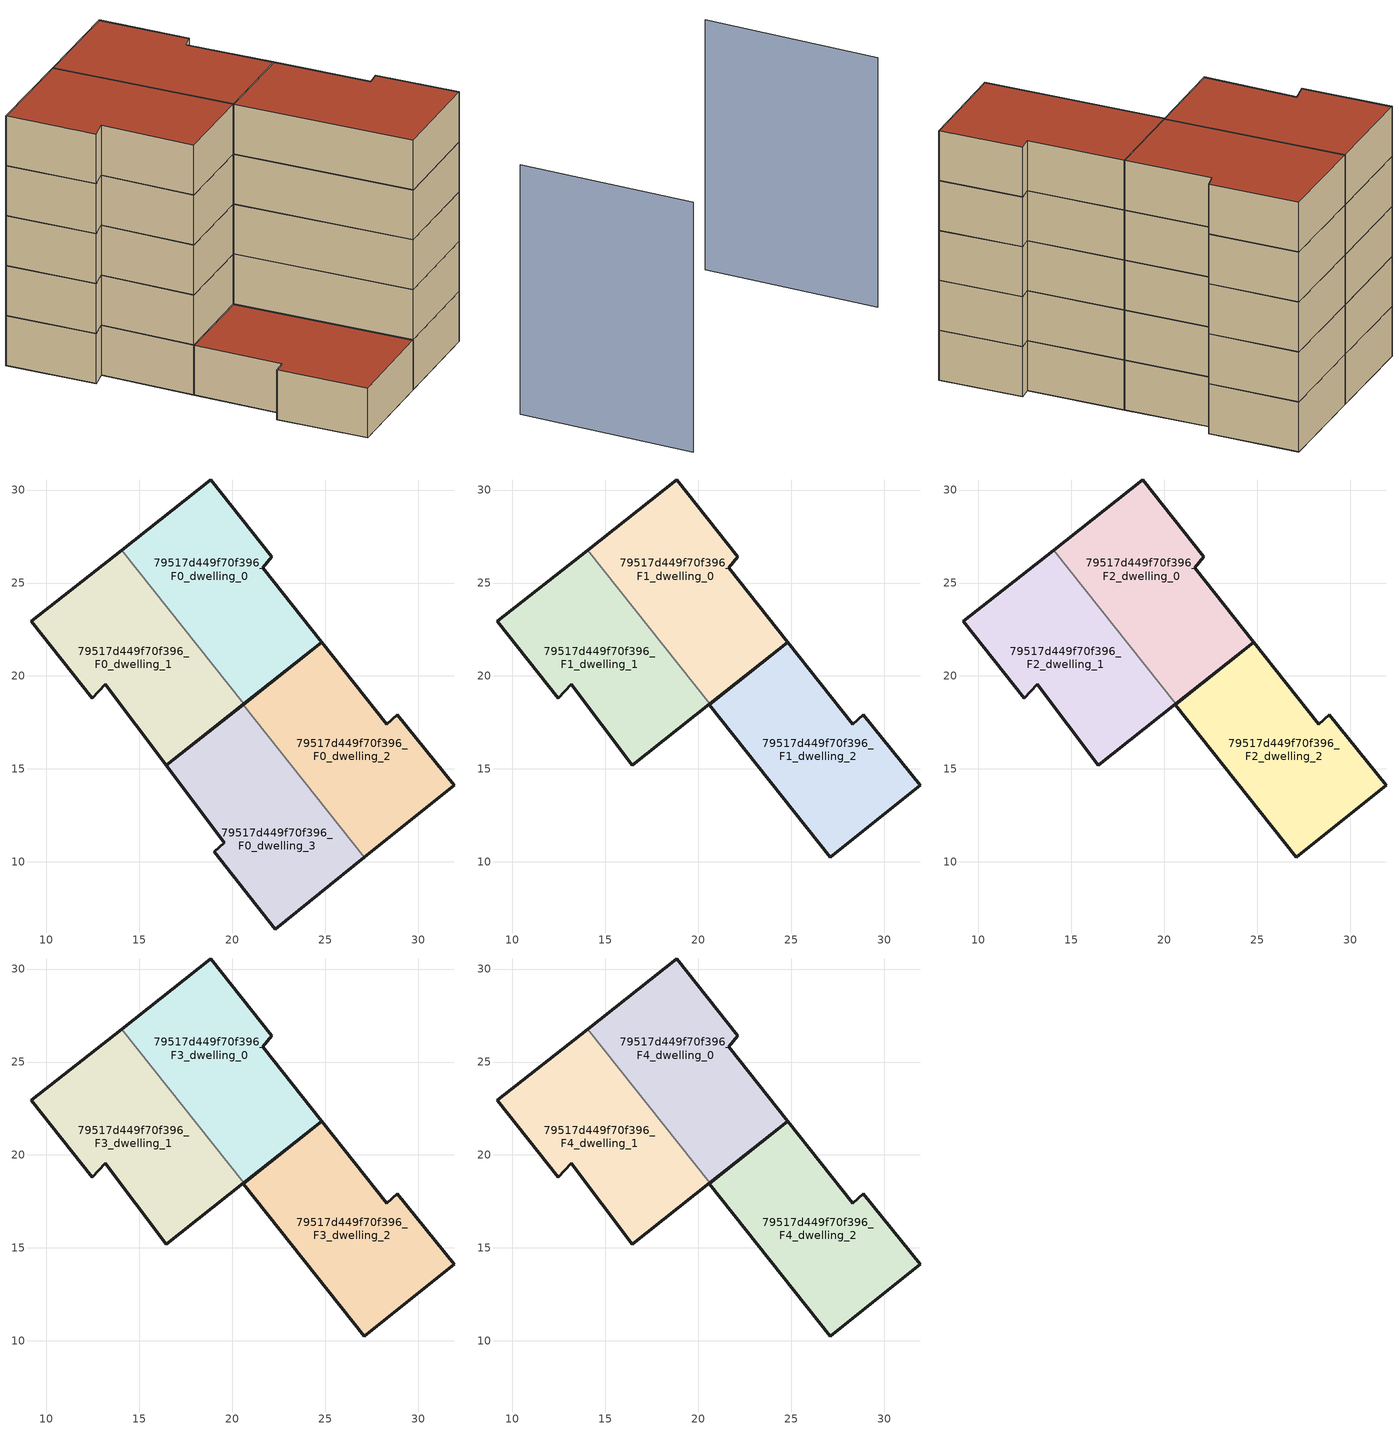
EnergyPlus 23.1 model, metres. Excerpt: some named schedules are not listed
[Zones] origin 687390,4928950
79517d449f70f396_F0_dwelling_0
 floor ground (EU_floor_Construction): 24.8,21.82 21.62,25.81 22.11,26.4 18.84,30.54 14.05,26.77 20.61,18.5 z0
 wall outside (EU_wall_Construction): 14.05,26.77 18.84,30.54 22.11,26.4 21.62,25.81 24.8,21.82 20.61,18.5 z0:3
 wall to 79517d449f70f396_F0_dwelling_1 (EU_wall_Construction): 20.61,18.5 14.05,26.77 z0:3
79517d449f70f396_F0_dwelling_1
 floor ground (EU_floor_Construction): 20.61,18.5 14.05,26.77 9.19,22.94 12.46,18.79 13.16,19.56 16.45,15.19 z0
 wall outside (EU_wall_Construction): 20.61,18.5 16.45,15.19 13.16,19.56 12.46,18.79 9.19,22.94 14.05,26.77 z0:3
79517d449f70f396_F0_dwelling_2
 floor ground (EU_floor_Construction): 31.92,14.11 28.87,17.91 28.31,17.4 24.8,21.82 20.57,18.46 27.09,10.24 z0
 wall outside (EU_wall_Construction): 20.57,18.46 24.8,21.82 28.31,17.4 28.87,17.91 31.92,14.11 27.09,10.24 z0:3
 wall to 79517d449f70f396_F0_dwelling_3 (EU_wall_Construction): 27.09,10.24 20.57,18.46 z0:3
79517d449f70f396_F0_dwelling_3
 floor ground (EU_floor_Construction): 27.09,10.24 20.57,18.46 16.45,15.19 19.57,11.04 19.01,10.54 22.3,6.39 z0
 wall outside (EU_wall_Construction): 27.09,10.24 22.3,6.39 19.01,10.54 19.57,11.04 16.45,15.19 20.57,18.46 z0:3
 roof outside (EU_roof_Construction): 20.57,18.46 27.09,10.24 22.3,6.39 19.01,10.54 19.57,11.04 16.45,15.19 z3
79517d449f70f396_F1_dwelling_0
 floor to 79517d449f70f396_F0_dwelling_0 (EU_floor_Construction): 24.8,21.82 21.62,25.81 22.11,26.4 18.84,30.54 14.05,26.77 20.61,18.5 z3
 wall outside (EU_wall_Construction): 14.05,26.77 18.84,30.54 22.11,26.4 21.62,25.81 24.8,21.82 20.61,18.5 z3:6
 wall to 79517d449f70f396_F1_dwelling_1 (EU_wall_Construction): 20.61,18.5 14.05,26.77 z3:6
79517d449f70f396_F1_dwelling_1
 floor to 79517d449f70f396_F0_dwelling_1 (EU_floor_Construction): 20.61,18.5 14.05,26.77 9.19,22.94 12.46,18.79 13.16,19.56 16.45,15.19 z3
 wall outside (EU_wall_Construction): 20.61,18.5 16.45,15.19 13.16,19.56 12.46,18.79 9.19,22.94 14.05,26.77 z3:6
79517d449f70f396_F1_dwelling_2
 floor to 79517d449f70f396_F0_dwelling_2 (EU_floor_Construction): 31.92,14.11 28.87,17.91 28.31,17.4 24.8,21.82 20.57,18.46 27.09,10.24 z3
 wall outside (EU_wall_Construction): 27.09,10.24 20.57,18.46 24.8,21.82 28.31,17.4 28.87,17.91 31.92,14.11 27.09,10.24 z3:6
79517d449f70f396_F2_dwelling_0
 floor to 79517d449f70f396_F1_dwelling_0 (EU_floor_Construction): 24.8,21.82 21.62,25.81 22.11,26.4 18.84,30.54 14.05,26.77 20.61,18.5 z6
 wall outside (EU_wall_Construction): 14.05,26.77 18.84,30.54 22.11,26.4 21.62,25.81 24.8,21.82 20.61,18.5 z6:9
 wall to 79517d449f70f396_F2_dwelling_1 (EU_wall_Construction): 20.61,18.5 14.05,26.77 z6:9
79517d449f70f396_F2_dwelling_1
 floor to 79517d449f70f396_F1_dwelling_1 (EU_floor_Construction): 20.61,18.5 14.05,26.77 9.19,22.94 12.46,18.79 13.16,19.56 16.45,15.19 z6
 wall outside (EU_wall_Construction): 20.61,18.5 16.45,15.19 13.16,19.56 12.46,18.79 9.19,22.94 14.05,26.77 z6:9
79517d449f70f396_F2_dwelling_2
 floor to 79517d449f70f396_F1_dwelling_2 (EU_floor_Construction): 31.92,14.11 28.87,17.91 28.31,17.4 24.8,21.82 20.57,18.46 27.09,10.24 z6
 wall outside (EU_wall_Construction): 27.09,10.24 20.57,18.46 24.8,21.82 28.31,17.4 28.87,17.91 31.92,14.11 27.09,10.24 z6:9
79517d449f70f396_F3_dwelling_0
 floor to 79517d449f70f396_F2_dwelling_0 (EU_floor_Construction): 24.8,21.82 21.62,25.81 22.11,26.4 18.84,30.54 14.05,26.77 20.61,18.5 z9
 wall outside (EU_wall_Construction): 14.05,26.77 18.84,30.54 22.11,26.4 21.62,25.81 24.8,21.82 20.61,18.5 z9:12
 wall to 79517d449f70f396_F3_dwelling_1 (EU_wall_Construction): 20.61,18.5 14.05,26.77 z9:12
79517d449f70f396_F3_dwelling_1
 floor to 79517d449f70f396_F2_dwelling_1 (EU_floor_Construction): 20.61,18.5 14.05,26.77 9.19,22.94 12.46,18.79 13.16,19.56 16.45,15.19 z9
 wall outside (EU_wall_Construction): 20.61,18.5 16.45,15.19 13.16,19.56 12.46,18.79 9.19,22.94 14.05,26.77 z9:12
79517d449f70f396_F3_dwelling_2
 floor to 79517d449f70f396_F2_dwelling_2 (EU_floor_Construction): 31.92,14.11 28.87,17.91 28.31,17.4 24.8,21.82 20.57,18.46 27.09,10.24 z9
 wall outside (EU_wall_Construction): 27.09,10.24 20.57,18.46 24.8,21.82 28.31,17.4 28.87,17.91 31.92,14.11 27.09,10.24 z9:12
79517d449f70f396_F4_dwelling_0
 floor to 79517d449f70f396_F3_dwelling_0 (EU_floor_Construction): 24.8,21.82 21.62,25.81 22.11,26.4 18.84,30.54 14.05,26.77 20.61,18.5 z12
 wall outside (EU_wall_Construction): 14.05,26.77 18.84,30.54 22.11,26.4 21.62,25.81 24.8,21.82 20.61,18.5 z12:15
 wall to 79517d449f70f396_F4_dwelling_1 (EU_wall_Construction): 20.61,18.5 14.05,26.77 z12:15
 roof outside (EU_roof_Construction): 22.11,26.4 21.62,25.81 24.8,21.82 20.61,18.5 14.05,26.77 18.84,30.54 z15
79517d449f70f396_F4_dwelling_1
 floor to 79517d449f70f396_F3_dwelling_1 (EU_floor_Construction): 20.61,18.5 14.05,26.77 9.19,22.94 12.46,18.79 13.16,19.56 16.45,15.19 z12
 wall outside (EU_wall_Construction): 20.61,18.5 16.45,15.19 13.16,19.56 12.46,18.79 9.19,22.94 14.05,26.77 z12:15
 roof outside (EU_roof_Construction): 14.05,26.77 20.61,18.5 16.45,15.19 13.16,19.56 12.46,18.79 9.19,22.94 z15
79517d449f70f396_F4_dwelling_2
 floor to 79517d449f70f396_F3_dwelling_2 (EU_floor_Construction): 31.92,14.11 28.87,17.91 28.31,17.4 24.8,21.82 20.57,18.46 27.09,10.24 z12
 wall outside (EU_wall_Construction): 27.09,10.24 20.57,18.46 24.8,21.82 28.31,17.4 28.87,17.91 31.92,14.11 27.09,10.24 z12:15
 roof outside (EU_roof_Construction): 28.87,17.91 31.92,14.11 27.09,10.24 20.57,18.46 24.8,21.82 28.31,17.4 z15
shading: 36.9,-3.2 30.79,5.02 z0:15
[Building]
EU S2 Campaign: North Axis=0; Terrain=City; Solar Distribution=FullExterior
[Site:Location]
Bologna: Latitude=44.5; Longitude=11.25; Time Zone=1; Elevation=37
[SizingPeriod:WeatherFileDays]
AnnualSizingPeriod: Begin Month=1; Begin Day of Month=1; End Month=12; End Day of Month=31; Day of Week for Start Day=Monday; Use Weather File Daylight Saving Period=No; Use Weather File Rain and Snow Indicators=No
[MATERIAL]
EU_InternalMass_Material: Roughness=MediumRough; Thickness=0.1; Conductivity=1; Density=1800; Specific Heat=900; Thermal Absorptance=0.9; Solar Absorptance=0.7; Visible Absorptance=0.7
[MATERIAL:NOMASS] Roughness=MediumRough; Thermal Absorptance=0.9; Solar Absorptance=0.7; Visible Absorptance=0.7
Name | Thermal Resistance
EU_wall_NoMass | 0.905828
EU_roof_NoMass | 0.37593
EU_floor_NoMass | 0.67114
[CONSTRUCTION]
EU_wall_Construction: EU_wall_NoMass
EU_roof_Construction: EU_roof_NoMass
EU_floor_Construction: EU_floor_NoMass
EU_InternalMass_Construction: EU_InternalMass_Material
[ZONE] Type=1; Multiplier=1; Ceiling Height=autocalculate; Floor Area=autocalculate; Part of Total Floor Area=Yes
Name | Volume
79517d449f70f396_F0_dwelling_0; 79517d449f70f396_F1_dwelling_0; 79517d449f70f396_F2_dwelling_0; 79517d449f70f396_F3_dwelling_0; 79517d449f70f396_F4_dwelling_0; 79517d449f70f396_F0_dwelling_1; 79517d449f70f396_F1_dwelling_1; 79517d449f70f396_F2_dwelling_1; 79517d449f70f396_F3_dwelling_1; 79517d449f70f396_F4_dwelling_1 | 181.102
79517d449f70f396_F0_dwelling_2; 79517d449f70f396_F1_dwelling_2; 79517d449f70f396_F2_dwelling_2; 79517d449f70f396_F3_dwelling_2; 79517d449f70f396_F4_dwelling_2 | 181.091
79517d449f70f396_F0_dwelling_3 | 181.088
[INTERNALMASS] Construction=EU_InternalMass_Construction
Name | Zone or ZoneList | Surface Area
79517d449f70f396_F0_dwelling_0_EU_InternalMass | 79517d449f70f396_F0_dwelling_0 | 60.3672
79517d449f70f396_F0_dwelling_1_EU_InternalMass | 79517d449f70f396_F0_dwelling_1 | 60.3671
79517d449f70f396_F0_dwelling_2_EU_InternalMass | 79517d449f70f396_F0_dwelling_2 | 60.3636
79517d449f70f396_F0_dwelling_3_EU_InternalMass | 79517d449f70f396_F0_dwelling_3 | 60.3628
79517d449f70f396_F1_dwelling_0_EU_InternalMass | 79517d449f70f396_F1_dwelling_0 | 60.3672
79517d449f70f396_F1_dwelling_1_EU_InternalMass | 79517d449f70f396_F1_dwelling_1 | 60.3671
79517d449f70f396_F1_dwelling_2_EU_InternalMass | 79517d449f70f396_F1_dwelling_2 | 120.732
79517d449f70f396_F2_dwelling_0_EU_InternalMass | 79517d449f70f396_F2_dwelling_0 | 60.3672
79517d449f70f396_F2_dwelling_1_EU_InternalMass | 79517d449f70f396_F2_dwelling_1 | 60.3671
79517d449f70f396_F2_dwelling_2_EU_InternalMass | 79517d449f70f396_F2_dwelling_2 | 120.732
79517d449f70f396_F3_dwelling_0_EU_InternalMass | 79517d449f70f396_F3_dwelling_0 | 60.3672
79517d449f70f396_F3_dwelling_1_EU_InternalMass | 79517d449f70f396_F3_dwelling_1 | 60.3671
79517d449f70f396_F3_dwelling_2_EU_InternalMass | 79517d449f70f396_F3_dwelling_2 | 120.732
79517d449f70f396_F4_dwelling_0_EU_InternalMass | 79517d449f70f396_F4_dwelling_0 | 60.3672
79517d449f70f396_F4_dwelling_1_EU_InternalMass | 79517d449f70f396_F4_dwelling_1 | 60.3671
79517d449f70f396_F4_dwelling_2_EU_InternalMass | 79517d449f70f396_F4_dwelling_2 | 120.732
[OTHEREQUIPMENT] Fuel Type=Electricity; Design Level Calculation Method=Watts/Area; Power per Zone Floor Area=1; Fraction Latent=0; Fraction Radiant=0; Fraction Lost=0; Carbon Dioxide Generation Rate=0; EndUse Subcategory=EU_Step8_InternalGains
Name | Zone or ZoneList or Space or SpaceList | Schedule
EU_Step8_InternalGain_79517d449f70f396_F0_dwelling_0_f000 | 79517d449f70f396_F0_dwelling_0 | EU_Step8_GainSchedule_79517d449f70f396_F0_dwelling_0_f000
EU_Step8_InternalGain_79517d449f70f396_F0_dwelling_1_f000 | 79517d449f70f396_F0_dwelling_1 | EU_Step8_GainSchedule_79517d449f70f396_F0_dwelling_1_f000
EU_Step8_InternalGain_79517d449f70f396_F0_dwelling_2_f000 | 79517d449f70f396_F0_dwelling_2 | EU_Step8_GainSchedule_79517d449f70f396_F0_dwelling_2_f000
EU_Step8_InternalGain_79517d449f70f396_F0_dwelling_3_f000 | 79517d449f70f396_F0_dwelling_3 | EU_Step8_GainSchedule_79517d449f70f396_F0_dwelling_3_f000
EU_Step8_InternalGain_79517d449f70f396_F1_dwelling_0_f000 | 79517d449f70f396_F1_dwelling_0 | EU_Step8_GainSchedule_79517d449f70f396_F1_dwelling_0_f000
EU_Step8_InternalGain_79517d449f70f396_F1_dwelling_1_f000 | 79517d449f70f396_F1_dwelling_1 | EU_Step8_GainSchedule_79517d449f70f396_F1_dwelling_1_f000
EU_Step8_InternalGain_79517d449f70f396_F1_dwelling_2_f000 | 79517d449f70f396_F1_dwelling_2 | EU_Step8_GainSchedule_79517d449f70f396_F1_dwelling_2_f000
EU_Step8_InternalGain_79517d449f70f396_F2_dwelling_0_f000 | 79517d449f70f396_F2_dwelling_0 | EU_Step8_GainSchedule_79517d449f70f396_F2_dwelling_0_f000
EU_Step8_InternalGain_79517d449f70f396_F2_dwelling_1_f000 | 79517d449f70f396_F2_dwelling_1 | EU_Step8_GainSchedule_79517d449f70f396_F2_dwelling_1_f000
EU_Step8_InternalGain_79517d449f70f396_F2_dwelling_2_f000 | 79517d449f70f396_F2_dwelling_2 | EU_Step8_GainSchedule_79517d449f70f396_F2_dwelling_2_f000
EU_Step8_InternalGain_79517d449f70f396_F3_dwelling_0_f000 | 79517d449f70f396_F3_dwelling_0 | EU_Step8_GainSchedule_79517d449f70f396_F3_dwelling_0_f000
EU_Step8_InternalGain_79517d449f70f396_F3_dwelling_1_f000 | 79517d449f70f396_F3_dwelling_1 | EU_Step8_GainSchedule_79517d449f70f396_F3_dwelling_1_f000
EU_Step8_InternalGain_79517d449f70f396_F3_dwelling_2_f000 | 79517d449f70f396_F3_dwelling_2 | EU_Step8_GainSchedule_79517d449f70f396_F3_dwelling_2_f000
EU_Step8_InternalGain_79517d449f70f396_F4_dwelling_0_f000 | 79517d449f70f396_F4_dwelling_0 | EU_Step8_GainSchedule_79517d449f70f396_F4_dwelling_0_f000
EU_Step8_InternalGain_79517d449f70f396_F4_dwelling_1_f000 | 79517d449f70f396_F4_dwelling_1 | EU_Step8_GainSchedule_79517d449f70f396_F4_dwelling_1_f000
EU_Step8_InternalGain_79517d449f70f396_F4_dwelling_2_f000 | 79517d449f70f396_F4_dwelling_2 | EU_Step8_GainSchedule_79517d449f70f396_F4_dwelling_2_f000
[ZONEVENTILATION:DESIGNFLOWRATE] Schedule=EU_AlwaysOn; Design Flow Rate Calculation Method=AirChanges/Hour; Air Changes per Hour=0.73129; Ventilation Type=Natural; Fan Pressure Rise=0; Fan Total Efficiency=1; Constant Term Coefficient=1; Temperature Term Coefficient=0; Velocity Term Coefficient=0; Velocity Squared Term Coefficient=0; Minimum Indoor Temperature=-100; Maximum Indoor Temperature=100; Delta Temperature=-100; Minimum Outdoor Temperature=-100; Maximum Outdoor Temperature=100; Maximum Wind Speed=40
Name | Zone or ZoneList or Space or SpaceList
EU_ConstantAir_79517d449f70f396_F0_dwelling_0 | 79517d449f70f396_F0_dwelling_0
EU_ConstantAir_79517d449f70f396_F0_dwelling_1 | 79517d449f70f396_F0_dwelling_1
EU_ConstantAir_79517d449f70f396_F0_dwelling_2 | 79517d449f70f396_F0_dwelling_2
EU_ConstantAir_79517d449f70f396_F0_dwelling_3 | 79517d449f70f396_F0_dwelling_3
EU_ConstantAir_79517d449f70f396_F1_dwelling_0 | 79517d449f70f396_F1_dwelling_0
EU_ConstantAir_79517d449f70f396_F1_dwelling_1 | 79517d449f70f396_F1_dwelling_1
EU_ConstantAir_79517d449f70f396_F1_dwelling_2 | 79517d449f70f396_F1_dwelling_2
EU_ConstantAir_79517d449f70f396_F2_dwelling_0 | 79517d449f70f396_F2_dwelling_0
EU_ConstantAir_79517d449f70f396_F2_dwelling_1 | 79517d449f70f396_F2_dwelling_1
EU_ConstantAir_79517d449f70f396_F2_dwelling_2 | 79517d449f70f396_F2_dwelling_2
EU_ConstantAir_79517d449f70f396_F3_dwelling_0 | 79517d449f70f396_F3_dwelling_0
EU_ConstantAir_79517d449f70f396_F3_dwelling_1 | 79517d449f70f396_F3_dwelling_1
EU_ConstantAir_79517d449f70f396_F3_dwelling_2 | 79517d449f70f396_F3_dwelling_2
EU_ConstantAir_79517d449f70f396_F4_dwelling_0 | 79517d449f70f396_F4_dwelling_0
EU_ConstantAir_79517d449f70f396_F4_dwelling_1 | 79517d449f70f396_F4_dwelling_1
EU_ConstantAir_79517d449f70f396_F4_dwelling_2 | 79517d449f70f396_F4_dwelling_2
[HVACTEMPLATE:THERMOSTAT] Constant Heating Setpoint=20; Constant Cooling Setpoint=50
EU_HeatOnly_79517d449f70f396_F0_dwelling_0; EU_HeatOnly_79517d449f70f396_F0_dwelling_1; EU_HeatOnly_79517d449f70f396_F0_dwelling_2; EU_HeatOnly_79517d449f70f396_F0_dwelling_3; EU_HeatOnly_79517d449f70f396_F1_dwelling_0; EU_HeatOnly_79517d449f70f396_F1_dwelling_1; EU_HeatOnly_79517d449f70f396_F1_dwelling_2; EU_HeatOnly_79517d449f70f396_F2_dwelling_0; EU_HeatOnly_79517d449f70f396_F2_dwelling_1; EU_HeatOnly_79517d449f70f396_F2_dwelling_2; EU_HeatOnly_79517d449f70f396_F3_dwelling_0; EU_HeatOnly_79517d449f70f396_F3_dwelling_1; EU_HeatOnly_79517d449f70f396_F3_dwelling_2; EU_HeatOnly_79517d449f70f396_F4_dwelling_0; EU_HeatOnly_79517d449f70f396_F4_dwelling_1; EU_HeatOnly_79517d449f70f396_F4_dwelling_2
[HVACTEMPLATE:ZONE:IDEALLOADSAIRSYSTEM] System Availability Schedule=EU_AlwaysOn; Maximum Heating Supply Air Temperature=50; Minimum Cooling Supply Air Temperature=13; Maximum Heating Supply Air Humidity Ratio=0.0156; Minimum Cooling Supply Air Humidity Ratio=0.0077; Heating Limit=NoLimit; Cooling Limit=NoLimit; Heating Availability Schedule=EU_AlwaysOn; Cooling Availability Schedule=EU_CoolingOff; Dehumidification Control Type=ConstantSensibleHeatRatio; Cooling Sensible Heat Ratio=0.7; Dehumidification Setpoint=60; Humidification Control Type=None; Humidification Setpoint=30; Outdoor Air Method=None; Outdoor Air Flow Rate per Person=0.00944; Outdoor Air Flow Rate per Zone Floor Area=0; Outdoor Air Flow Rate per Zone=0; Demand Controlled Ventilation Type=None; Outdoor Air Economizer Type=NoEconomizer; Heat Recovery Type=None; Sensible Heat Recovery Effectiveness=0.7; Latent Heat Recovery Effectiveness=0.65
Name | Template Thermostat
79517d449f70f396_F0_dwelling_0 | EU_HeatOnly_79517d449f70f396_F0_dwelling_0
79517d449f70f396_F0_dwelling_1 | EU_HeatOnly_79517d449f70f396_F0_dwelling_1
79517d449f70f396_F0_dwelling_2 | EU_HeatOnly_79517d449f70f396_F0_dwelling_2
79517d449f70f396_F0_dwelling_3 | EU_HeatOnly_79517d449f70f396_F0_dwelling_3
79517d449f70f396_F1_dwelling_0 | EU_HeatOnly_79517d449f70f396_F1_dwelling_0
79517d449f70f396_F1_dwelling_1 | EU_HeatOnly_79517d449f70f396_F1_dwelling_1
79517d449f70f396_F1_dwelling_2 | EU_HeatOnly_79517d449f70f396_F1_dwelling_2
79517d449f70f396_F2_dwelling_0 | EU_HeatOnly_79517d449f70f396_F2_dwelling_0
79517d449f70f396_F2_dwelling_1 | EU_HeatOnly_79517d449f70f396_F2_dwelling_1
79517d449f70f396_F2_dwelling_2 | EU_HeatOnly_79517d449f70f396_F2_dwelling_2
79517d449f70f396_F3_dwelling_0 | EU_HeatOnly_79517d449f70f396_F3_dwelling_0
79517d449f70f396_F3_dwelling_1 | EU_HeatOnly_79517d449f70f396_F3_dwelling_1
79517d449f70f396_F3_dwelling_2 | EU_HeatOnly_79517d449f70f396_F3_dwelling_2
79517d449f70f396_F4_dwelling_0 | EU_HeatOnly_79517d449f70f396_F4_dwelling_0
79517d449f70f396_F4_dwelling_1 | EU_HeatOnly_79517d449f70f396_F4_dwelling_1
79517d449f70f396_F4_dwelling_2 | EU_HeatOnly_79517d449f70f396_F4_dwelling_2
